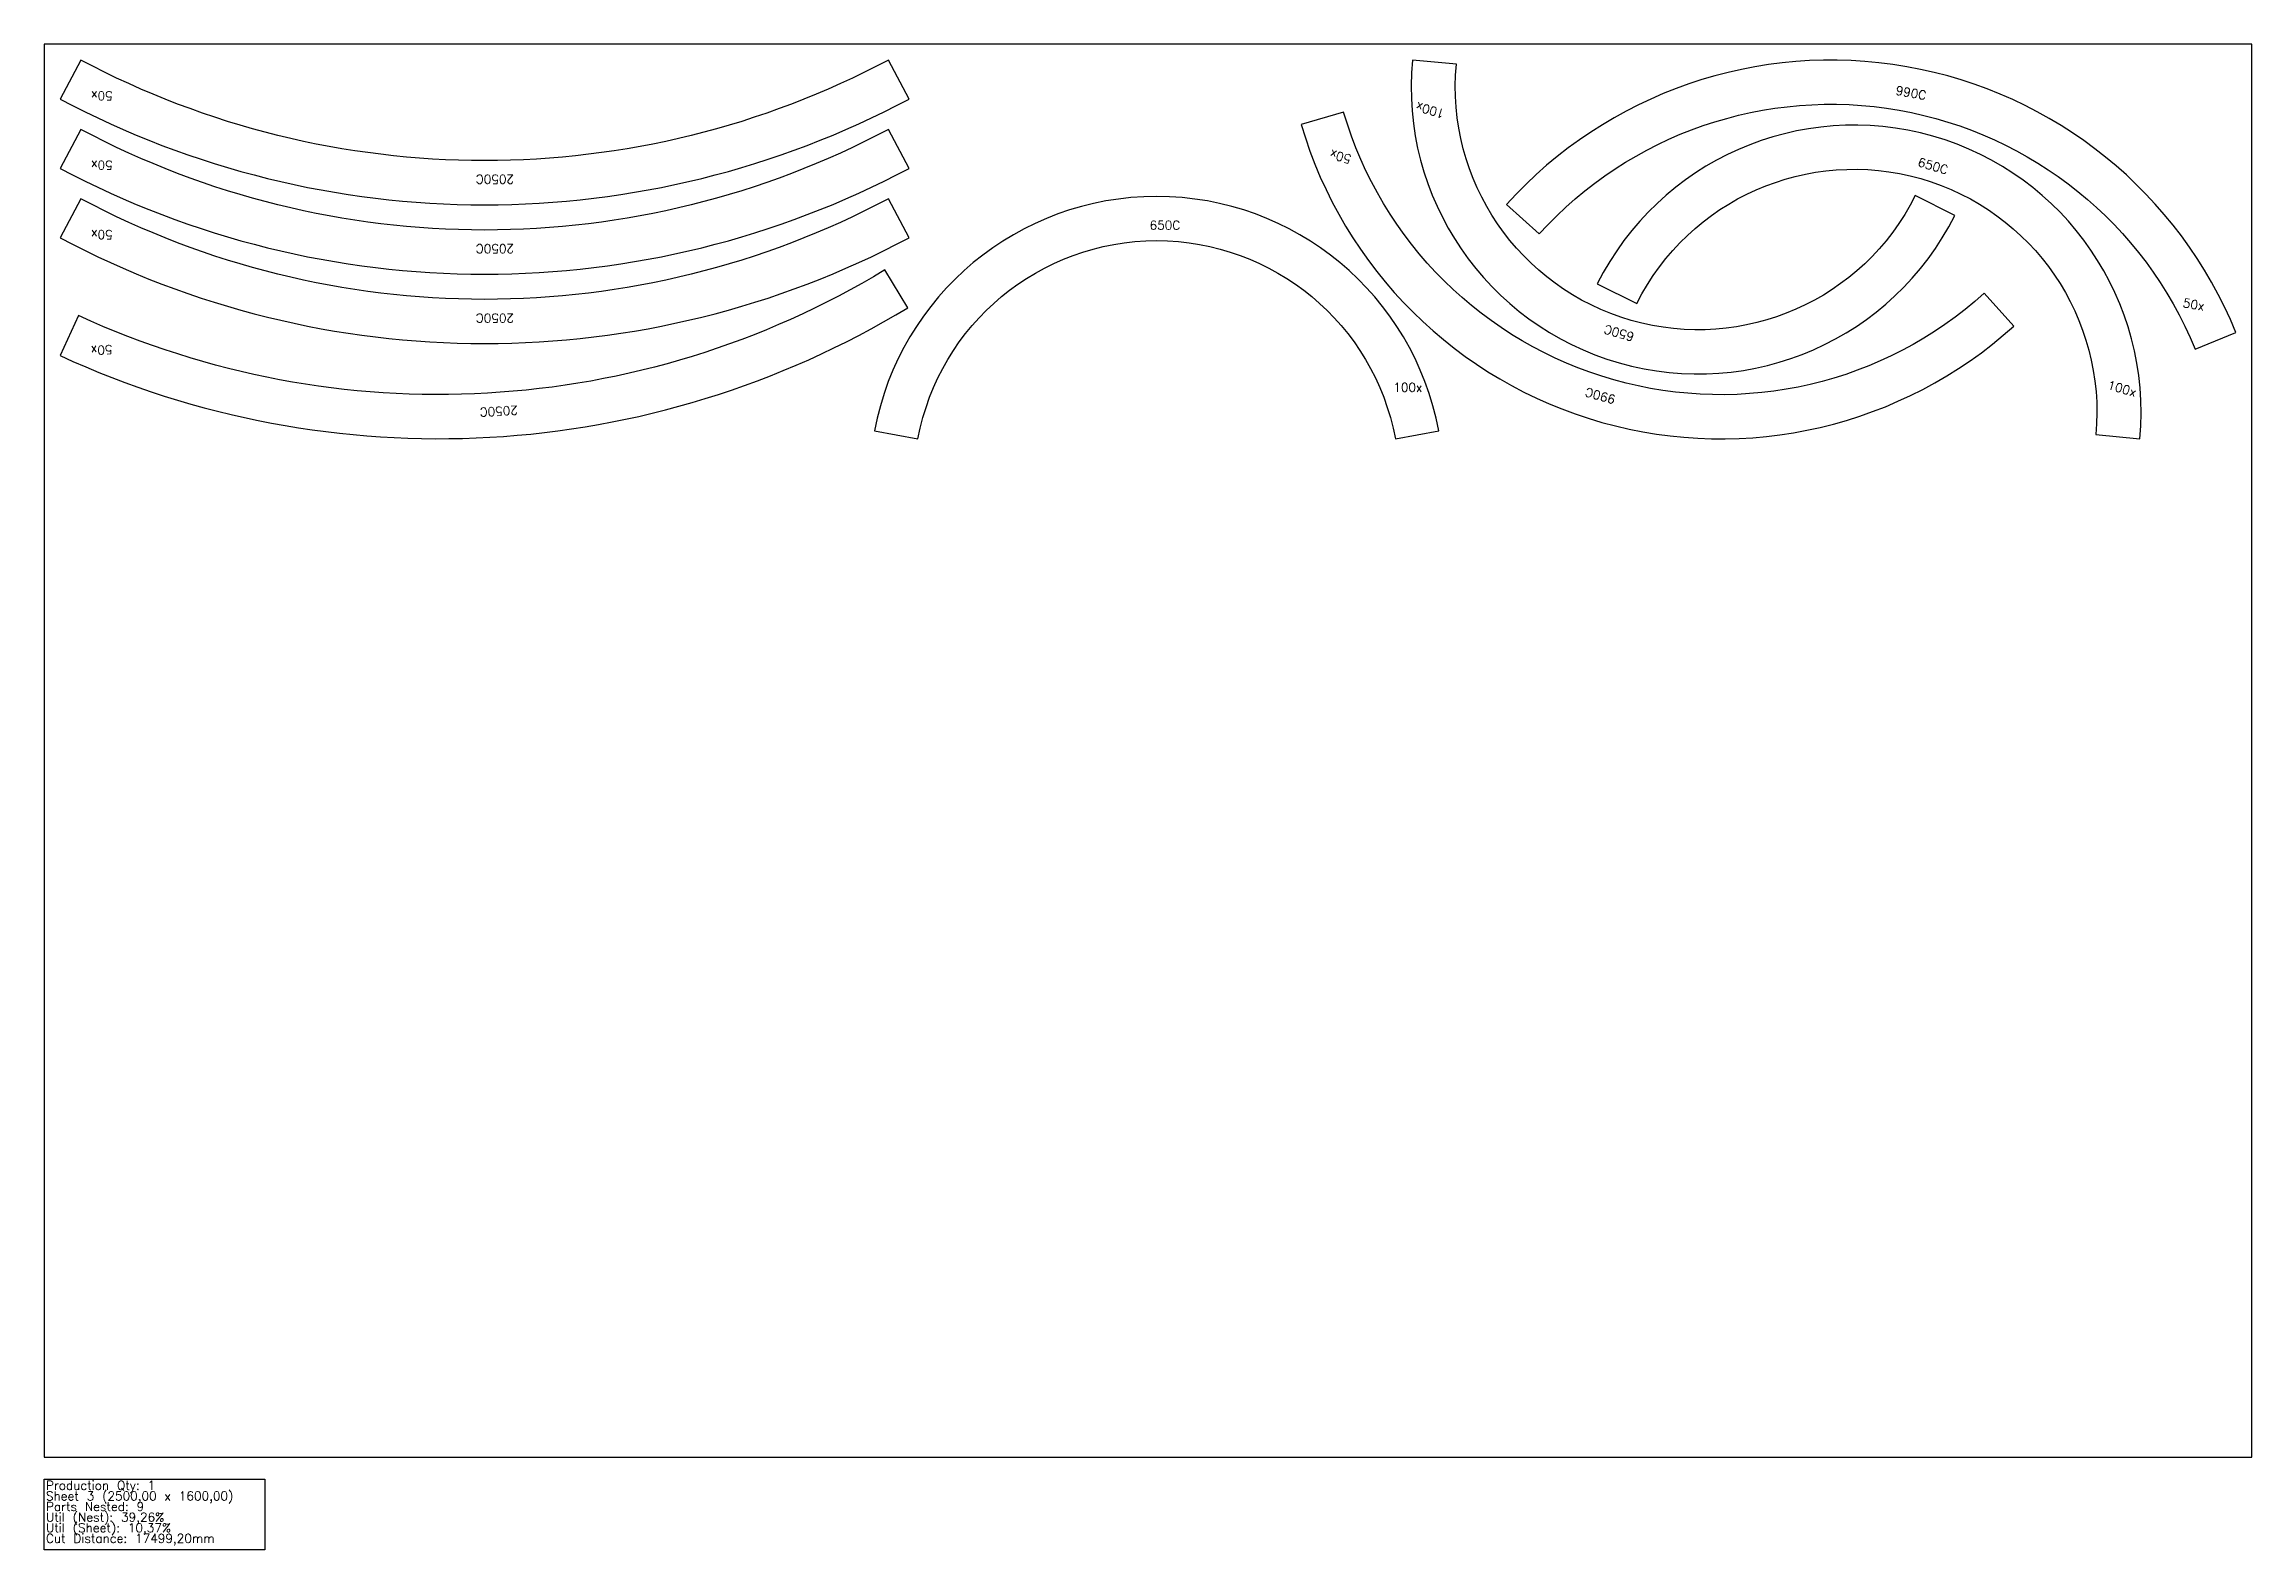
# Model space of a CAD drawing. Header units: millimetres. Extents: x 5250 to 7750, y -105 to 1600.
import ezdxf

# ---------------------------------------------------------------- set-up
doc = ezdxf.new("R2010")
doc.units = ezdxf.units.MM
for name, color, linetype in [('sheet', 24, 'Continuous'), ('Stats', 7, 'Continuous'), ('Texto', 7, 'Continuous')]:
    doc.layers.add(name, color=color, linetype=linetype)
doc.styles.get("Standard").update_dxf_attribs({"font": 'txt.shx'})

msp = doc.modelspace()

# ---------------------------------------------------------------- linework, layer by layer
at = {"color": 7}
for points in [[(6229.5, 1537.8), (6206, 1582, -0.24905), (5291.5, 1582), (5268, 1537.8, 0.24905)], [(7413.6, 1406.1), (7368.9, 1428.5, -0.830216), (6849.2, 1577.3), (6799.4, 1582, 0.830216)], [(6906, 1418.6), (6943.1, 1385.1, -0.553169), (7685.7, 1254.6), (7732, 1273.4, 0.553169)], [(6229.5, 1459.3), (6206, 1503.4, -0.24905), (5291.5, 1503.4), (5268, 1459.3, 0.24905)], [(7480.5, 1280.8), (7447, 1317.9, -0.553169), (6721.5, 1523.1), (6673.5, 1509.1, 0.553169)], [(7008.8, 1328.5), (7053.5, 1306.2, -0.830216), (7573.3, 1157.8), (7623.1, 1153.1, 0.830216)], [(6190.3, 1162.3), (6239.5, 1153.1, -0.830216), (6780.1, 1153.1), (6829.2, 1162.3, 0.830216)], [(6229.5, 1380.7), (6206, 1424.9, -0.24905), (5291.5, 1424.9), (5268, 1380.7, 0.24905)], [(6228, 1301.5), (6202, 1344.3, -0.24905), (5288.9, 1292.7), (5268, 1247.3, 0.24905)]]:
    msp.add_lwpolyline(points, format="xyb", close=True, dxfattribs=at)
at = {"layer": 'sheet', "color": 7}
msp.add_lwpolyline([(5250, 0), (7750, 0), (7750, 1600), (5250, 1600)], close=True, dxfattribs=at)
at = {"layer": 'Stats', "color": 151}
msp.add_lwpolyline([(5250, -25), (5500, -25), (5500, -105), (5250, -105), (5250, -25)], close=True, dxfattribs=at)

# ---------------------------------------------------------------- texts
at = {"layer": 'Stats', "color": 60}
for s, p in [('Sheet 3 (2500,00 x 1600,00)', (5252, -49)), ('Production Qty: 1', (5252, -37)), ('Parts Nested: 9', (5252, -61)), ('Util (Nest): 39,26%', (5252, -73)), ('Util (Sheet): 10,37%', (5252, -85)), ('Cut Distance: 17499,20mm', (5252, -97))]:
    msp.add_text(s, height=10, dxfattribs=at).set_placement(p)
at = {"layer": 'Texto', "color": 3, "char_height": 10, "attachment_point": 1}
for s, insert, width, rotation in [('990C', (7347.8, 1552.8), 214.193, 350.0296), ('50x', (5327.6, 1536.5), 55.569, 180), ('100x', (6834, 1515.8), 55.569, 164.0246), ('50x', (6728.3, 1464.4), 55.569, 164.2091), ('50x', (5327.6, 1457.9), 55.569, 180), ('2050C', (5782.1, 1442), 214.193, 180), ('650C', (7373.6, 1471.7), 214.193, 344.0633), ('50x', (5327.6, 1379.3), 55.569, 180), ('2050C', (5782.1, 1363.4), 214.193, 180), ('50x', (7673, 1312.3), 55.569, 350.0296), ('2050C', (5782.1, 1284.8), 214.193, 180), ('650C', (7048.7, 1263.2), 214.193, 164.0246), ('50x', (5327.6, 1249.3), 55.569, 183.2309), ('990C', (7027.4, 1192.2), 214.193, 164.2091), ('100x', (7588.5, 1219.3), 55.569, 344.0633), ('2050C', (5786.7, 1180.6), 214.193, 183.2309)]:
    msp.add_mtext(s, dxfattribs=dict(at, insert=insert, width=width, rotation=rotation))
for s, insert, width in [('650C', (6501.8, 1400), 214.193), ('100x', (6777.8, 1216.4), 55.569)]:
    msp.add_mtext(s, dxfattribs=dict(at, insert=insert, width=width))

doc.saveas('drawing.dxf')
